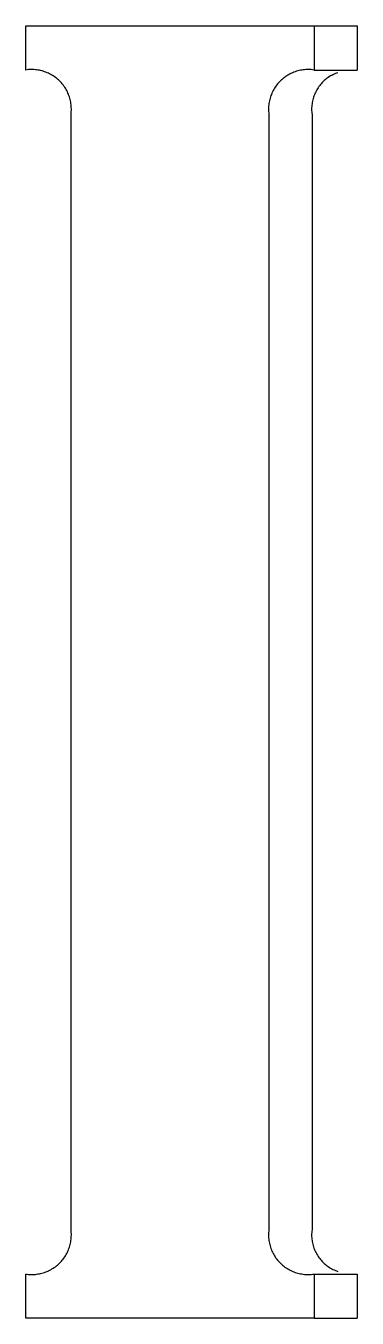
# Model space of a CAD drawing. Header units: millimetres. Extents: x -1480 to 5249, y -840 to 3860.
# Drawn here: x -674.333 to -673.872, y 3065.984 to 3067.782 of the extents above; entities that cross this region are included whole.
import ezdxf

# ---------------------------------------------------------------- set-up
doc = ezdxf.new("R2010")
doc.units = ezdxf.units.MM
doc.header["$MEASUREMENT"] = 0
doc.layers.add('Utwórz2D linie widoczne', color=7, linetype='Continuous', true_color=0x000000)

msp = doc.modelspace()

# ---------------------------------------------------------------- linework, layer by layer
at = {"layer": 'Utwórz2D linie widoczne'}
for p, q in [((-674.3331, 3067.7824), (-673.9318, 3067.7824)), ((-674.3331, 3067.7209), (-674.3331, 3067.7824)), ((-673.9318, 3067.7824), (-673.9318, 3067.7209)), ((-673.9318, 3067.7824), (-673.8717, 3067.7824)), ((-673.8717, 3067.7824), (-673.8717, 3067.7209)), ((-674.3313, 3067.7212), (-674.3331, 3067.7209)), ((-674.3294, 3067.7214), (-674.3313, 3067.7212)), ((-674.3275, 3067.7215), (-674.3294, 3067.7214)), ((-674.3256, 3067.7215), (-674.3275, 3067.7215)), ((-674.3237, 3067.7215), (-674.3256, 3067.7215)), ((-674.3218, 3067.7215), (-674.3237, 3067.7215)), ((-674.3199, 3067.7213), (-674.3218, 3067.7215)), ((-674.3181, 3067.7211), (-674.3199, 3067.7213)), ((-674.3162, 3067.7209), (-674.3181, 3067.7211)), ((-674.3143, 3067.7205), (-674.3162, 3067.7209)), ((-674.3125, 3067.7201), (-674.3143, 3067.7205)), ((-674.3106, 3067.7197), (-674.3125, 3067.7201)), ((-674.3088, 3067.7192), (-674.3106, 3067.7197)), ((-674.307, 3067.7186), (-674.3088, 3067.7192)), ((-674.3052, 3067.7179), (-674.307, 3067.7186)), ((-674.3035, 3067.7172), (-674.3052, 3067.7179)), ((-674.3018, 3067.7165), (-674.3035, 3067.7172)), ((-674.3001, 3067.7156), (-674.3018, 3067.7165)), ((-674.2984, 3067.7148), (-674.3001, 3067.7156)), ((-674.2967, 3067.7138), (-674.2984, 3067.7148)), ((-674.2951, 3067.7128), (-674.2967, 3067.7138)), ((-673.9682, 3067.7138), (-673.9698, 3067.7128)), ((-673.9665, 3067.7147), (-673.9682, 3067.7138)), ((-673.9649, 3067.7156), (-673.9665, 3067.7147)), ((-673.9632, 3067.7164), (-673.9649, 3067.7156)), ((-673.9614, 3067.7172), (-673.9632, 3067.7164)), ((-673.9597, 3067.7179), (-673.9614, 3067.7172)), ((-673.9579, 3067.7186), (-673.9597, 3067.7179)), ((-673.9561, 3067.7191), (-673.9579, 3067.7186)), ((-673.9543, 3067.7197), (-673.9561, 3067.7191)), ((-673.9525, 3067.7201), (-673.9543, 3067.7197)), ((-673.9506, 3067.7205), (-673.9525, 3067.7201)), ((-673.9488, 3067.7208), (-673.9506, 3067.7205)), ((-673.9469, 3067.7211), (-673.9488, 3067.7208)), ((-673.945, 3067.7213), (-673.9469, 3067.7211)), ((-673.9431, 3067.7215), (-673.945, 3067.7213)), ((-673.9412, 3067.7215), (-673.9431, 3067.7215)), ((-673.9393, 3067.7215), (-673.9412, 3067.7215)), ((-673.9374, 3067.7215), (-673.9393, 3067.7215)), ((-673.9356, 3067.7214), (-673.9374, 3067.7215)), ((-673.9337, 3067.7212), (-673.9356, 3067.7214)), ((-673.9318, 3067.7209), (-673.9337, 3067.7212)), ((-673.9318, 3067.7209), (-673.8717, 3067.7209)), ((-673.9055, 3067.7144), (-673.9071, 3067.7135)), ((-673.9038, 3067.7152), (-673.9055, 3067.7144)), ((-673.9021, 3067.7159), (-673.9038, 3067.7152)), ((-673.9004, 3067.7166), (-673.9021, 3067.7159)), ((-673.8987, 3067.7172), (-673.9004, 3067.7166)), ((-674.2935, 3067.7118), (-674.2951, 3067.7128)), ((-674.292, 3067.7107), (-674.2935, 3067.7118)), ((-674.2905, 3067.7095), (-674.292, 3067.7107)), ((-674.2891, 3067.7083), (-674.2905, 3067.7095)), ((-674.2876, 3067.7071), (-674.2891, 3067.7083)), ((-674.2863, 3067.7058), (-674.2876, 3067.7071)), ((-674.2849, 3067.7044), (-674.2863, 3067.7058)), ((-674.2837, 3067.703), (-674.2849, 3067.7044)), ((-674.2824, 3067.7016), (-674.2837, 3067.703)), ((-674.2812, 3067.7001), (-674.2824, 3067.7016)), ((-674.2801, 3067.6986), (-674.2812, 3067.7001)), ((-674.279, 3067.6971), (-674.2801, 3067.6986)), ((-674.278, 3067.6955), (-674.279, 3067.6971)), ((-673.9859, 3067.697), (-673.9869, 3067.6955)), ((-673.9848, 3067.6986), (-673.9859, 3067.697)), ((-673.9837, 3067.7001), (-673.9848, 3067.6986)), ((-673.9825, 3067.7016), (-673.9837, 3067.7001)), ((-673.9812, 3067.703), (-673.9825, 3067.7016)), ((-673.98, 3067.7044), (-673.9812, 3067.703)), ((-673.9786, 3067.7058), (-673.98, 3067.7044)), ((-673.9773, 3067.7071), (-673.9786, 3067.7058)), ((-673.9759, 3067.7083), (-673.9773, 3067.7071)), ((-673.9744, 3067.7095), (-673.9759, 3067.7083)), ((-673.9729, 3067.7107), (-673.9744, 3067.7095)), ((-673.9714, 3067.7118), (-673.9729, 3067.7107)), ((-673.9698, 3067.7128), (-673.9714, 3067.7118)), ((-673.9261, 3067.6963), (-673.9271, 3067.6947)), ((-673.925, 3067.6978), (-673.9261, 3067.6963)), ((-673.9239, 3067.6993), (-673.925, 3067.6978)), ((-673.9228, 3067.7007), (-673.9239, 3067.6993)), ((-673.9216, 3067.7021), (-673.9228, 3067.7007)), ((-673.9203, 3067.7035), (-673.9216, 3067.7021)), ((-673.919, 3067.7048), (-673.9203, 3067.7035)), ((-673.9177, 3067.7061), (-673.919, 3067.7048)), ((-673.9163, 3067.7073), (-673.9177, 3067.7061)), ((-673.9148, 3067.7085), (-673.9163, 3067.7073)), ((-673.9134, 3067.7096), (-673.9148, 3067.7085)), ((-673.9119, 3067.7106), (-673.9134, 3067.7096)), ((-673.9103, 3067.7117), (-673.9119, 3067.7106)), ((-673.9087, 3067.7126), (-673.9103, 3067.7117)), ((-673.9071, 3067.7135), (-673.9087, 3067.7126)), ((-674.277, 3067.6939), (-674.278, 3067.6955)), ((-674.2761, 3067.6922), (-674.277, 3067.6939)), ((-674.2753, 3067.6905), (-674.2761, 3067.6922)), ((-674.2745, 3067.6888), (-674.2753, 3067.6905)), ((-674.2737, 3067.6871), (-674.2745, 3067.6888)), ((-674.2731, 3067.6853), (-674.2737, 3067.6871)), ((-674.2724, 3067.6835), (-674.2731, 3067.6853)), ((-674.2719, 3067.6817), (-674.2724, 3067.6835)), ((-674.2714, 3067.6799), (-674.2719, 3067.6817)), ((-674.271, 3067.678), (-674.2714, 3067.6799)), ((-674.2706, 3067.6762), (-674.271, 3067.678)), ((-673.9939, 3067.678), (-673.9943, 3067.6762)), ((-673.9935, 3067.6799), (-673.9939, 3067.678)), ((-673.993, 3067.6817), (-673.9935, 3067.6799)), ((-673.9925, 3067.6835), (-673.993, 3067.6817)), ((-673.9918, 3067.6853), (-673.9925, 3067.6835)), ((-673.9912, 3067.687), (-673.9918, 3067.6853)), ((-673.9904, 3067.6888), (-673.9912, 3067.687)), ((-673.9896, 3067.6905), (-673.9904, 3067.6888)), ((-673.9888, 3067.6922), (-673.9896, 3067.6905)), ((-673.9879, 3067.6938), (-673.9888, 3067.6922)), ((-673.9869, 3067.6955), (-673.9879, 3067.6938)), ((-673.9335, 3067.6794), (-673.9339, 3067.6776)), ((-673.9331, 3067.6812), (-673.9335, 3067.6794)), ((-673.9325, 3067.683), (-673.9331, 3067.6812)), ((-673.9319, 3067.6847), (-673.9325, 3067.683)), ((-673.9313, 3067.6865), (-673.9319, 3067.6847)), ((-673.9305, 3067.6882), (-673.9313, 3067.6865)), ((-673.9298, 3067.6898), (-673.9305, 3067.6882)), ((-673.9289, 3067.6915), (-673.9298, 3067.6898)), ((-673.928, 3067.6931), (-673.9289, 3067.6915)), ((-673.9271, 3067.6947), (-673.928, 3067.6931)), ((-674.2703, 3067.6743), (-674.2706, 3067.6762)), ((-674.27, 3067.6724), (-674.2703, 3067.6743)), ((-674.2702, 3067.6592), (-674.27, 3067.6611)), ((-674.2699, 3067.6705), (-674.27, 3067.6724)), ((-674.27, 3067.6611), (-674.2698, 3067.663)), ((-674.2698, 3067.6687), (-674.2699, 3067.6705)), ((-674.2697, 3067.6668), (-674.2698, 3067.6687)), ((-674.2698, 3067.663), (-674.2697, 3067.6649)), ((-674.2697, 3067.6649), (-674.2697, 3067.6668)), ((-673.9951, 3067.6687), (-673.9952, 3067.6668)), ((-673.9952, 3067.6668), (-673.9951, 3067.6649)), ((-673.995, 3067.6705), (-673.9951, 3067.6687)), ((-673.9951, 3067.6649), (-673.9951, 3067.663)), ((-673.9951, 3067.663), (-673.9949, 3067.6611)), ((-673.9948, 3067.6724), (-673.995, 3067.6705)), ((-673.9949, 3067.6611), (-673.9947, 3067.6592)), ((-673.9946, 3067.6743), (-673.9948, 3067.6724)), ((-673.9943, 3067.6762), (-673.9946, 3067.6743)), ((-673.935, 3067.6703), (-673.9351, 3067.6684)), ((-673.9351, 3067.6684), (-673.9351, 3067.6666)), ((-673.9351, 3067.6666), (-673.9351, 3067.6647)), ((-673.9351, 3067.6647), (-673.935, 3067.6629)), ((-673.9348, 3067.6721), (-673.935, 3067.6703)), ((-673.935, 3067.6629), (-673.9348, 3067.6611)), ((-673.9346, 3067.674), (-673.9348, 3067.6721)), ((-673.9348, 3067.6611), (-673.9346, 3067.6592)), ((-673.9343, 3067.6758), (-673.9346, 3067.674)), ((-673.9339, 3067.6776), (-673.9343, 3067.6758)), ((-674.2702, 3066.1066), (-674.2702, 3067.6592)), ((-673.9947, 3067.6592), (-673.9947, 3066.1066)), ((-673.9346, 3067.6592), (-673.9346, 3066.1066)), ((-674.27, 3066.1048), (-674.2702, 3066.1066)), ((-674.2698, 3066.1029), (-674.27, 3066.1048)), ((-674.27, 3066.0934), (-674.2699, 3066.0953)), ((-674.2699, 3066.0953), (-674.2698, 3066.0972)), ((-674.2697, 3066.101), (-674.2698, 3066.1029)), ((-674.2698, 3066.0972), (-674.2697, 3066.0991)), ((-674.2697, 3066.0991), (-674.2697, 3066.101)), ((-673.9951, 3066.101), (-673.9952, 3066.0991)), ((-673.9952, 3066.0991), (-673.9951, 3066.0972)), ((-673.9949, 3066.1048), (-673.9951, 3066.1029)), ((-673.9951, 3066.1029), (-673.9951, 3066.101)), ((-673.9951, 3066.0972), (-673.995, 3066.0953)), ((-673.995, 3066.0953), (-673.9948, 3066.0934)), ((-673.9947, 3066.1066), (-673.9949, 3066.1048)), ((-673.935, 3066.103), (-673.9351, 3066.1011)), ((-673.9351, 3066.1011), (-673.9351, 3066.0993)), ((-673.9351, 3066.0993), (-673.9351, 3066.0974)), ((-673.9351, 3066.0974), (-673.935, 3066.0956)), ((-673.9348, 3066.1048), (-673.935, 3066.103)), ((-673.935, 3066.0956), (-673.9348, 3066.0937)), ((-673.9346, 3066.1066), (-673.9348, 3066.1048)), ((-674.2753, 3066.0754), (-674.2745, 3066.0771)), ((-674.2745, 3066.0771), (-674.2737, 3066.0788)), ((-674.2737, 3066.0788), (-674.2731, 3066.0806)), ((-674.2731, 3066.0806), (-674.2724, 3066.0824)), ((-674.2724, 3066.0824), (-674.2719, 3066.0842)), ((-674.2719, 3066.0842), (-674.2714, 3066.086)), ((-674.2714, 3066.086), (-674.271, 3066.0878)), ((-674.271, 3066.0878), (-674.2706, 3066.0897)), ((-674.2706, 3066.0897), (-674.2703, 3066.0916)), ((-674.2703, 3066.0916), (-674.27, 3066.0934)), ((-673.9948, 3066.0934), (-673.9946, 3066.0916)), ((-673.9946, 3066.0916), (-673.9943, 3066.0897)), ((-673.9943, 3066.0897), (-673.9939, 3066.0879)), ((-673.9939, 3066.0879), (-673.9935, 3066.086)), ((-673.9935, 3066.086), (-673.993, 3066.0842)), ((-673.993, 3066.0842), (-673.9924, 3066.0824)), ((-673.9924, 3066.0824), (-673.9918, 3066.0806)), ((-673.9918, 3066.0806), (-673.9911, 3066.0788)), ((-673.9911, 3066.0788), (-673.9904, 3066.0771)), ((-673.9904, 3066.0771), (-673.9896, 3066.0754)), ((-673.9348, 3066.0937), (-673.9346, 3066.0919)), ((-673.9346, 3066.0919), (-673.9343, 3066.0901)), ((-673.9343, 3066.0901), (-673.9339, 3066.0883)), ((-673.9339, 3066.0883), (-673.9335, 3066.0865)), ((-673.9335, 3066.0865), (-673.9331, 3066.0847)), ((-673.9331, 3066.0847), (-673.9325, 3066.0829)), ((-673.9325, 3066.0829), (-673.9319, 3066.0811)), ((-673.9319, 3066.0811), (-673.9313, 3066.0794)), ((-673.9313, 3066.0794), (-673.9305, 3066.0777)), ((-673.9305, 3066.0777), (-673.9298, 3066.076)), ((-674.2877, 3066.0588), (-674.2863, 3066.0601)), ((-674.2863, 3066.0601), (-674.2849, 3066.0615)), ((-674.2849, 3066.0615), (-674.2837, 3066.0628)), ((-674.2837, 3066.0628), (-674.2824, 3066.0643)), ((-674.2824, 3066.0643), (-674.2813, 3066.0658)), ((-674.2813, 3066.0658), (-674.2801, 3066.0673)), ((-674.2801, 3066.0673), (-674.279, 3066.0688)), ((-674.279, 3066.0688), (-674.278, 3066.0704)), ((-674.278, 3066.0704), (-674.277, 3066.072)), ((-674.277, 3066.072), (-674.2761, 3066.0737)), ((-674.2761, 3066.0737), (-674.2753, 3066.0754)), ((-673.9896, 3066.0754), (-673.9888, 3066.0737)), ((-673.9888, 3066.0737), (-673.9878, 3066.072)), ((-673.9878, 3066.072), (-673.9869, 3066.0704)), ((-673.9869, 3066.0704), (-673.9859, 3066.0688)), ((-673.9859, 3066.0688), (-673.9848, 3066.0673)), ((-673.9848, 3066.0673), (-673.9836, 3066.0658)), ((-673.9836, 3066.0658), (-673.9825, 3066.0643)), ((-673.9825, 3066.0643), (-673.9812, 3066.0629)), ((-673.9812, 3066.0629), (-673.98, 3066.0615)), ((-673.98, 3066.0615), (-673.9786, 3066.0601)), ((-673.9786, 3066.0601), (-673.9773, 3066.0588)), ((-673.9298, 3066.076), (-673.9289, 3066.0744)), ((-673.9289, 3066.0744), (-673.928, 3066.0728)), ((-673.928, 3066.0728), (-673.9271, 3066.0712)), ((-673.9271, 3066.0712), (-673.9261, 3066.0696)), ((-673.9261, 3066.0696), (-673.925, 3066.0681)), ((-673.925, 3066.0681), (-673.9239, 3066.0666)), ((-673.9239, 3066.0666), (-673.9228, 3066.0652)), ((-673.9228, 3066.0652), (-673.9216, 3066.0638)), ((-673.9216, 3066.0638), (-673.9203, 3066.0624)), ((-673.9203, 3066.0624), (-673.919, 3066.0611)), ((-673.919, 3066.0611), (-673.9177, 3066.0599)), ((-673.9177, 3066.0599), (-673.9163, 3066.0586)), ((-674.3331, 3065.9836), (-674.3331, 3066.045)), ((-674.3331, 3066.045), (-674.3313, 3066.0448)), ((-674.3313, 3066.0448), (-674.3294, 3066.0446)), ((-674.3294, 3066.0446), (-674.3275, 3066.0445)), ((-674.3275, 3066.0445), (-674.3256, 3066.0444)), ((-674.3256, 3066.0444), (-674.3237, 3066.0444)), ((-674.3237, 3066.0444), (-674.3218, 3066.0445)), ((-674.3218, 3066.0445), (-674.3199, 3066.0446)), ((-674.3199, 3066.0446), (-674.3181, 3066.0448)), ((-674.3181, 3066.0448), (-674.3162, 3066.0451)), ((-674.3162, 3066.0451), (-674.3143, 3066.0454)), ((-674.3143, 3066.0454), (-674.3125, 3066.0458)), ((-674.3125, 3066.0458), (-674.3107, 3066.0463)), ((-674.3107, 3066.0463), (-674.3088, 3066.0468)), ((-674.3088, 3066.0468), (-674.307, 3066.0473)), ((-674.307, 3066.0473), (-674.3053, 3066.048)), ((-674.3053, 3066.048), (-674.3035, 3066.0487)), ((-674.3035, 3066.0487), (-674.3018, 3066.0494)), ((-674.3018, 3066.0494), (-674.3001, 3066.0503)), ((-674.3001, 3066.0503), (-674.2984, 3066.0511)), ((-674.2984, 3066.0511), (-674.2968, 3066.0521)), ((-674.2968, 3066.0521), (-674.2951, 3066.0531)), ((-674.2951, 3066.0531), (-674.2936, 3066.0541)), ((-674.2936, 3066.0541), (-674.292, 3066.0552)), ((-674.292, 3066.0552), (-674.2905, 3066.0564)), ((-674.2905, 3066.0564), (-674.2891, 3066.0576)), ((-674.2891, 3066.0576), (-674.2877, 3066.0588)), ((-673.9773, 3066.0588), (-673.9758, 3066.0576)), ((-673.9758, 3066.0576), (-673.9744, 3066.0564)), ((-673.9744, 3066.0564), (-673.9729, 3066.0552)), ((-673.9729, 3066.0552), (-673.9714, 3066.0541)), ((-673.9714, 3066.0541), (-673.9698, 3066.0531)), ((-673.9698, 3066.0531), (-673.9682, 3066.0521)), ((-673.9682, 3066.0521), (-673.9665, 3066.0512)), ((-673.9665, 3066.0512), (-673.9649, 3066.0503)), ((-673.9649, 3066.0503), (-673.9632, 3066.0495)), ((-673.9632, 3066.0495), (-673.9614, 3066.0487)), ((-673.9614, 3066.0487), (-673.9597, 3066.048)), ((-673.9597, 3066.048), (-673.9579, 3066.0474)), ((-673.9579, 3066.0474), (-673.9561, 3066.0468)), ((-673.9561, 3066.0468), (-673.9543, 3066.0463)), ((-673.9543, 3066.0463), (-673.9524, 3066.0458)), ((-673.9524, 3066.0458), (-673.9506, 3066.0454)), ((-673.9506, 3066.0454), (-673.9487, 3066.0451)), ((-673.9487, 3066.0451), (-673.9469, 3066.0448)), ((-673.9469, 3066.0448), (-673.945, 3066.0446)), ((-673.945, 3066.0446), (-673.9431, 3066.0445)), ((-673.9431, 3066.0445), (-673.9412, 3066.0444)), ((-673.9412, 3066.0444), (-673.9393, 3066.0444)), ((-673.9393, 3066.0444), (-673.9374, 3066.0445)), ((-673.9374, 3066.0445), (-673.9356, 3066.0446)), ((-673.9356, 3066.0446), (-673.9337, 3066.0448)), ((-673.9337, 3066.0448), (-673.9318, 3066.045)), ((-673.9318, 3066.045), (-673.9318, 3065.9836)), ((-673.9318, 3066.045), (-673.8717, 3066.045)), ((-673.9163, 3066.0586), (-673.9148, 3066.0575)), ((-673.9148, 3066.0575), (-673.9134, 3066.0563)), ((-673.9134, 3066.0563), (-673.9119, 3066.0553)), ((-673.9119, 3066.0553), (-673.9103, 3066.0543)), ((-673.9103, 3066.0543), (-673.9087, 3066.0533)), ((-673.9087, 3066.0533), (-673.9071, 3066.0524)), ((-673.9071, 3066.0524), (-673.9055, 3066.0515)), ((-673.9055, 3066.0515), (-673.9038, 3066.0508)), ((-673.9038, 3066.0508), (-673.9021, 3066.05)), ((-673.9021, 3066.05), (-673.9004, 3066.0493)), ((-673.9004, 3066.0493), (-673.8987, 3066.0487)), ((-673.8717, 3066.045), (-673.8717, 3065.9836)), ((-673.9318, 3065.9836), (-674.3331, 3065.9836)), ((-673.9318, 3065.9836), (-673.8717, 3065.9836))]:
    msp.add_line(p, q, dxfattribs=at)

doc.saveas('drawing.dxf')
